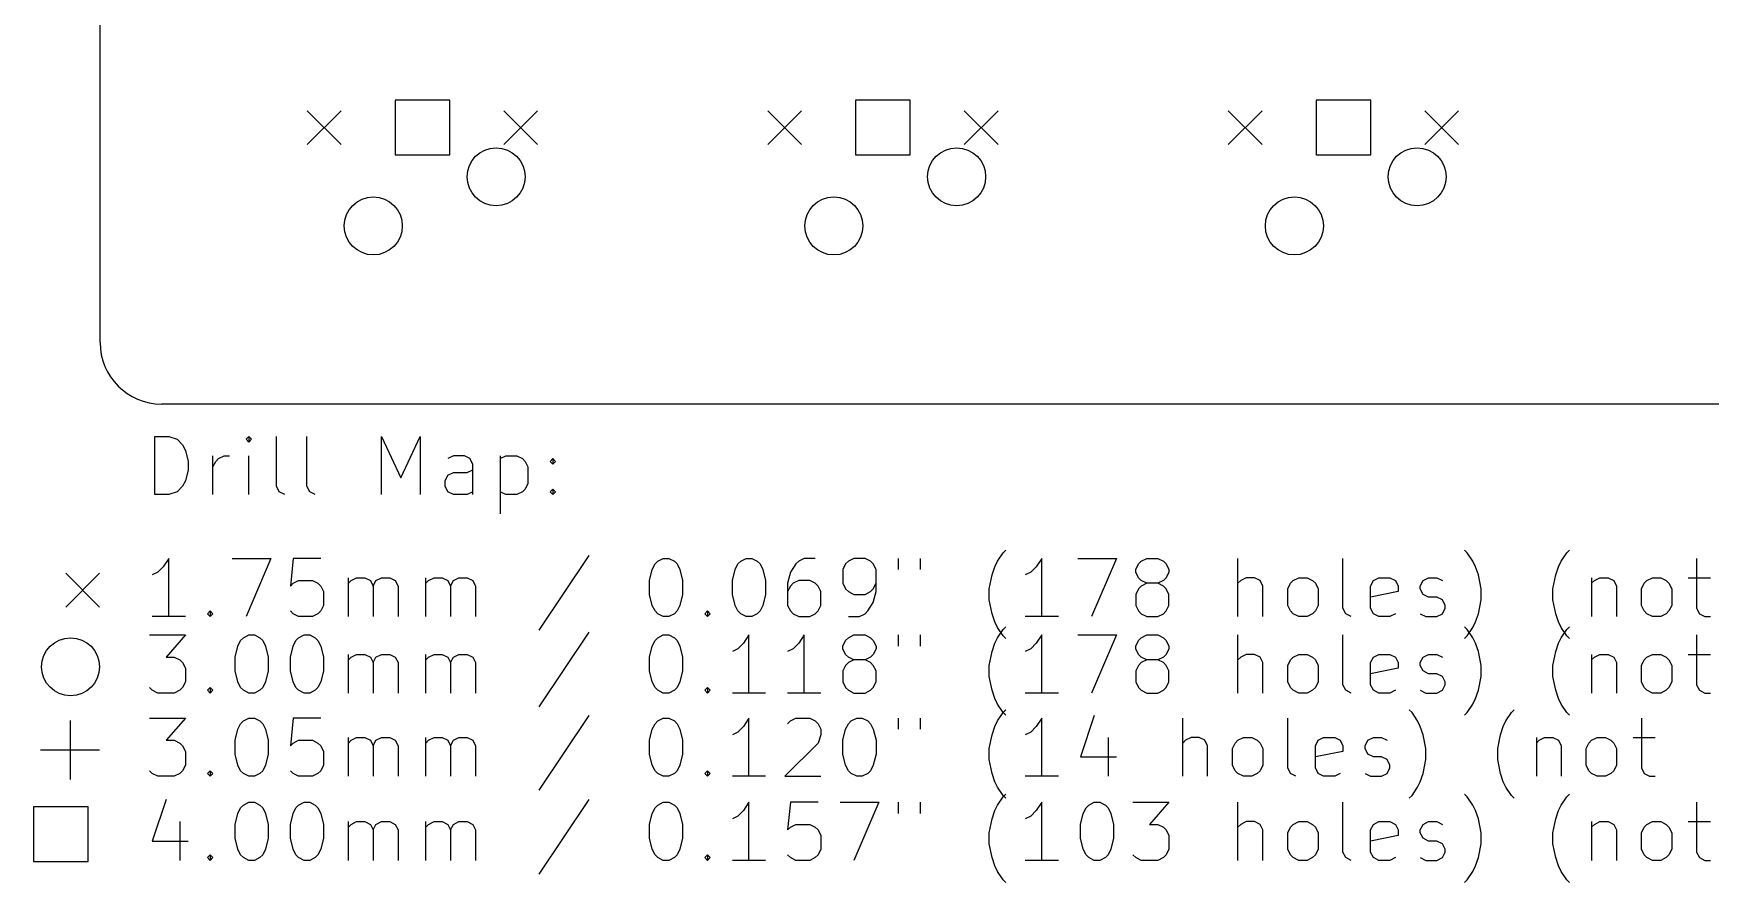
# Model space of a CAD drawing. Extents: x 16 to 378, y -227 to -52.
# Drawn here: x 15.6 to 102.3, y -227.1 to -183.3 of the extents above; entities that cross this region are included whole.
import ezdxf

# ---------------------------------------------------------------- set-up
doc = ezdxf.new("R2010")
doc.units = 0
doc.layers.add('BLACK', color=7, linetype='CONTINUOUS')

msp = doc.modelspace()

# ---------------------------------------------------------------- linework, layer by layer
at = {"layer": 'BLACK', "linetype": 'CONTINUOUS'}
for p, q in [((19.05, -199.231), (19.05, -76.2)), ((29.7637, -187.244), (31.5137, -188.994)), ((31.5137, -187.244), (29.7637, -188.994)), ((37.133, -186.705), (34.3045, -186.705)), ((34.3045, -186.705), (34.3045, -189.533)), ((37.133, -189.533), (37.133, -186.705)), ((39.9237, -187.244), (41.6737, -188.994)), ((41.6737, -187.244), (39.9237, -188.994)), ((53.5762, -187.244), (55.3262, -188.994)), ((55.3262, -187.244), (53.5762, -188.994)), ((60.9455, -186.705), (58.117, -186.705)), ((58.117, -186.705), (58.117, -189.533)), ((60.9455, -189.533), (60.9455, -186.705)), ((63.7362, -187.244), (65.4862, -188.994)), ((65.4862, -187.244), (63.7362, -188.994)), ((77.3888, -187.244), (79.1388, -188.994)), ((79.1388, -187.244), (77.3888, -188.994)), ((84.758, -186.705), (81.9295, -186.705)), ((81.9295, -186.705), (81.9295, -189.533)), ((84.758, -189.533), (84.758, -186.705)), ((87.5487, -187.244), (89.2987, -188.994)), ((89.2987, -187.244), (87.5487, -188.994)), ((34.3045, -189.533), (37.133, -189.533)), ((58.117, -189.533), (60.9455, -189.533)), ((81.9295, -189.533), (84.758, -189.533)), ((374.65, -202.406), (22.225, -202.406)), ((21.8893, -207.088), (21.8893, -204.088)), ((21.8893, -204.088), (22.6036, -204.088)), ((22.6036, -204.088), (23.0321, -204.231)), ((23.0321, -204.231), (23.3179, -204.517)), ((23.3179, -204.517), (23.4607, -204.803)), ((26.7464, -204.088), (26.6036, -204.231)), ((26.6036, -204.231), (26.7464, -204.374)), ((26.8893, -204.231), (26.7464, -204.088)), ((26.7464, -204.088), (26.7464, -204.374)), ((26.7464, -204.374), (26.8893, -204.231)), ((28.175, -206.66), (28.175, -204.088)), ((29.7464, -206.66), (29.7464, -204.088)), ((33.6036, -207.088), (33.6036, -204.088)), ((33.6036, -204.088), (34.6036, -206.231)), ((34.6036, -206.231), (35.6036, -204.088)), ((35.6036, -204.088), (35.6036, -207.088)), ((23.4607, -204.803), (23.6036, -205.374)), ((23.6036, -205.374), (23.6036, -205.803)), ((24.8893, -207.088), (24.8893, -205.088)), ((24.8893, -205.66), (25.0321, -205.374)), ((25.0321, -205.374), (25.175, -205.231)), ((25.175, -205.231), (25.4607, -205.088)), ((25.4607, -205.088), (25.7464, -205.088)), ((26.7464, -207.088), (26.7464, -205.088)), ((37.3179, -205.088), (37.0321, -205.231)), ((37.8893, -205.088), (37.3179, -205.088)), ((38.175, -205.231), (37.8893, -205.088)), ((38.3179, -205.517), (38.175, -205.231)), ((39.7464, -205.088), (39.7464, -208.088)), ((39.7464, -205.231), (40.0321, -205.088)), ((40.0321, -205.088), (40.6036, -205.088)), ((40.6036, -205.088), (40.8893, -205.231)), ((40.8893, -205.231), (41.0321, -205.374)), ((41.0321, -205.374), (41.175, -205.66)), ((42.3179, -205.374), (42.4607, -205.231)), ((42.4607, -205.517), (42.3179, -205.374)), ((42.4607, -205.231), (42.6036, -205.374)), ((42.4607, -205.231), (42.4607, -205.517)), ((42.6036, -205.374), (42.4607, -205.517)), ((23.6036, -205.803), (23.4607, -206.374)), ((36.8893, -206.374), (37.0321, -206.088)), ((37.0321, -206.088), (37.3179, -205.946)), ((37.3179, -205.946), (38.0321, -205.946)), ((38.0321, -205.946), (38.3179, -205.803)), ((38.3179, -207.088), (38.3179, -205.517)), ((41.175, -205.66), (41.175, -206.517)), ((22.6036, -207.088), (21.8893, -207.088)), ((23.0321, -206.946), (22.6036, -207.088)), ((23.3179, -206.66), (23.0321, -206.946)), ((23.4607, -206.374), (23.3179, -206.66)), ((28.3179, -206.946), (28.175, -206.66)), ((28.6036, -207.088), (28.3179, -206.946)), ((29.8893, -206.946), (29.7464, -206.66)), ((30.175, -207.088), (29.8893, -206.946)), ((36.8893, -206.66), (36.8893, -206.374)), ((37.0321, -206.946), (36.8893, -206.66)), ((37.3179, -207.088), (37.0321, -206.946)), ((38.0321, -207.088), (37.3179, -207.088)), ((38.3179, -206.946), (38.0321, -207.088)), ((40.0321, -207.088), (39.7464, -206.946)), ((40.6036, -207.088), (40.0321, -207.088)), ((40.8893, -206.946), (40.6036, -207.088)), ((41.0321, -206.803), (40.8893, -206.946)), ((41.175, -206.517), (41.0321, -206.803)), ((42.3179, -206.946), (42.4607, -206.803)), ((42.4607, -207.088), (42.3179, -206.946)), ((42.4607, -206.803), (42.6036, -206.946)), ((42.4607, -206.803), (42.4607, -207.088)), ((42.6036, -206.946), (42.4607, -207.088)), ((22.6036, -210.388), (22.3179, -210.817)), ((22.6036, -213.388), (22.6036, -210.388)), ((25.8893, -210.388), (27.8893, -210.388)), ((27.8893, -210.388), (26.6036, -213.388)), ((29.0321, -210.388), (28.8893, -211.817)), ((30.4607, -210.388), (29.0321, -210.388)), ((44.3179, -210.246), (41.7464, -214.103)), ((47.6036, -210.96), (47.7464, -210.674)), ((47.7464, -210.674), (47.8893, -210.531)), ((47.8893, -210.531), (48.175, -210.388)), ((48.175, -210.388), (48.4607, -210.388)), ((48.4607, -210.388), (48.7464, -210.531)), ((48.7464, -210.531), (48.8893, -210.674)), ((48.8893, -210.674), (49.0321, -210.96)), ((51.8893, -210.96), (52.0321, -210.674)), ((52.0321, -210.674), (52.175, -210.531)), ((52.175, -210.531), (52.4607, -210.388)), ((52.4607, -210.388), (52.7464, -210.388)), ((52.7464, -210.388), (53.0321, -210.531)), ((53.0321, -210.531), (53.175, -210.674)), ((53.175, -210.674), (53.3179, -210.96)), ((55.0321, -210.674), (54.7464, -211.103)), ((55.175, -210.531), (55.0321, -210.674)), ((55.4607, -210.388), (55.175, -210.531)), ((56.0321, -210.388), (55.4607, -210.388)), ((57.6036, -210.674), (57.4607, -210.96)), ((57.7464, -210.531), (57.6036, -210.674)), ((58.0321, -210.388), (57.7464, -210.531)), ((58.6036, -210.388), (58.0321, -210.388)), ((58.8893, -210.531), (58.6036, -210.388)), ((59.0321, -210.674), (58.8893, -210.531)), ((59.175, -210.96), (59.0321, -210.674)), ((60.3179, -210.388), (60.3179, -210.96)), ((61.4607, -210.388), (61.4607, -210.96)), ((65.3179, -210.817), (65.4607, -210.531)), ((65.4607, -210.531), (65.7464, -210.103)), ((65.7464, -210.103), (65.8893, -209.96)), ((67.7464, -210.388), (67.4607, -210.817)), ((67.7464, -213.388), (67.7464, -210.388)), ((69.6036, -210.388), (71.6036, -210.388)), ((71.6036, -210.388), (70.3179, -213.388)), ((72.6036, -210.96), (72.7464, -210.674)), ((72.7464, -210.674), (72.8893, -210.531)), ((72.8893, -210.531), (73.175, -210.388)), ((73.175, -210.388), (73.7464, -210.388)), ((73.7464, -210.388), (74.0321, -210.531)), ((74.0321, -210.531), (74.175, -210.674)), ((74.175, -210.674), (74.3179, -210.96)), ((77.8893, -213.388), (77.8893, -210.388)), ((83.3179, -212.96), (83.3179, -210.388)), ((89.7464, -210.103), (89.6036, -209.96)), ((90.0321, -210.531), (89.7464, -210.103)), ((90.175, -210.817), (90.0321, -210.531)), ((94.4607, -210.817), (94.6036, -210.531)), ((94.6036, -210.531), (94.8893, -210.103)), ((94.8893, -210.103), (95.0321, -209.96)), ((101.604, -210.388), (101.604, -212.96)), ((17.275, -211.156), (19.025, -212.906)), ((19.025, -211.156), (17.275, -212.906)), ((22.0321, -211.103), (21.7464, -211.246)), ((22.3179, -210.817), (22.0321, -211.103)), ((29.0321, -211.674), (29.3179, -211.531)), ((29.3179, -211.531), (30.0321, -211.531)), ((30.0321, -211.531), (30.3179, -211.674)), ((31.8893, -213.388), (31.8893, -211.388)), ((31.8893, -211.674), (32.0321, -211.531)), ((32.0321, -211.531), (32.3179, -211.388)), ((32.3179, -211.388), (32.7464, -211.388)), ((32.7464, -211.388), (33.0321, -211.531)), ((33.0321, -211.531), (33.175, -211.817)), ((33.175, -211.817), (33.3179, -211.531)), ((33.3179, -211.531), (33.6036, -211.388)), ((33.6036, -211.388), (34.0321, -211.388)), ((34.0321, -211.388), (34.3179, -211.531)), ((34.3179, -211.531), (34.4607, -211.817)), ((35.8893, -213.388), (35.8893, -211.388)), ((35.8893, -211.674), (36.0321, -211.531)), ((36.0321, -211.531), (36.3179, -211.388)), ((36.3179, -211.388), (36.7464, -211.388)), ((36.7464, -211.388), (37.0321, -211.531)), ((37.0321, -211.531), (37.175, -211.817)), ((37.175, -211.817), (37.3179, -211.531)), ((37.3179, -211.531), (37.6036, -211.388)), ((37.6036, -211.388), (38.0321, -211.388)), ((38.0321, -211.388), (38.3179, -211.531)), ((38.3179, -211.531), (38.4607, -211.817)), ((47.4607, -211.531), (47.6036, -210.96)), ((47.4607, -212.246), (47.4607, -211.531)), ((49.0321, -210.96), (49.175, -211.531)), ((49.175, -211.531), (49.175, -212.246)), ((51.7464, -211.531), (51.8893, -210.96)), ((51.7464, -212.246), (51.7464, -211.531)), ((53.3179, -210.96), (53.4607, -211.531)), ((53.4607, -211.531), (53.4607, -212.246)), ((54.7464, -211.103), (54.6036, -211.674)), ((55.175, -211.531), (54.8893, -211.674)), ((55.7464, -211.531), (55.175, -211.531)), ((56.0321, -211.674), (55.7464, -211.531)), ((57.4607, -210.96), (57.4607, -211.674)), ((59.175, -212.103), (59.175, -210.96)), ((65.0321, -211.96), (65.175, -211.246)), ((65.175, -211.246), (65.3179, -210.817)), ((67.175, -211.103), (66.8893, -211.246)), ((67.4607, -210.817), (67.175, -211.103)), ((72.6036, -211.103), (72.6036, -210.96)), ((72.7464, -211.388), (72.6036, -211.103)), ((72.8893, -211.531), (72.7464, -211.388)), ((73.175, -211.674), (72.8893, -211.531)), ((74.0321, -211.531), (73.7464, -211.674)), ((74.175, -211.388), (74.0321, -211.531)), ((74.3179, -211.103), (74.175, -211.388)), ((74.3179, -210.96), (74.3179, -211.103)), ((78.0321, -211.531), (77.8893, -211.674)), ((78.3179, -211.388), (78.0321, -211.531)), ((78.7464, -211.388), (78.3179, -211.388)), ((79.0321, -211.531), (78.7464, -211.388)), ((79.175, -211.817), (79.0321, -211.531)), ((80.6036, -211.674), (80.7464, -211.531)), ((80.7464, -211.531), (81.0321, -211.388)), ((81.0321, -211.388), (81.4607, -211.388)), ((81.4607, -211.388), (81.7464, -211.531)), ((81.7464, -211.531), (81.8893, -211.674)), ((84.7464, -211.817), (84.8893, -211.531)), ((84.8893, -211.531), (85.175, -211.388)), ((85.175, -211.388), (85.7464, -211.388)), ((85.7464, -211.388), (86.0321, -211.531)), ((86.0321, -211.531), (86.175, -211.817)), ((87.3179, -211.817), (87.4607, -211.531)), ((87.4607, -211.531), (87.7464, -211.388)), ((87.7464, -211.388), (88.175, -211.388)), ((88.175, -211.388), (88.4607, -211.531)), ((90.3179, -211.246), (90.175, -210.817)), ((90.4607, -211.96), (90.3179, -211.246)), ((94.175, -211.96), (94.3179, -211.246)), ((94.3179, -211.246), (94.4607, -210.817)), ((96.175, -211.388), (96.175, -213.388)), ((96.175, -211.674), (96.3179, -211.531)), ((96.3179, -211.531), (96.6036, -211.388)), ((96.6036, -211.388), (97.0321, -211.388)), ((97.0321, -211.388), (97.3179, -211.531)), ((97.3179, -211.531), (97.4607, -211.817)), ((98.8893, -211.674), (99.0321, -211.531)), ((99.0321, -211.531), (99.3179, -211.388)), ((99.3179, -211.388), (99.7464, -211.388)), ((99.7464, -211.388), (100.032, -211.531)), ((100.032, -211.531), (100.175, -211.674)), ((101.175, -211.388), (102.318, -211.388)), ((28.8893, -211.817), (29.0321, -211.674)), ((30.3179, -211.674), (30.4607, -211.817)), ((30.4607, -211.817), (30.6036, -212.103)), ((30.6036, -212.103), (30.6036, -212.817)), ((33.175, -211.817), (33.175, -213.388)), ((34.4607, -211.817), (34.4607, -213.388)), ((37.175, -211.817), (37.175, -213.388)), ((38.4607, -211.817), (38.4607, -213.388)), ((47.6036, -212.817), (47.4607, -212.246)), ((49.175, -212.246), (49.0321, -212.817)), ((51.8893, -212.817), (51.7464, -212.246)), ((53.4607, -212.246), (53.3179, -212.817)), ((54.6036, -211.674), (54.6036, -212.817)), ((54.7464, -211.817), (54.6036, -212.103)), ((54.8893, -211.674), (54.7464, -211.817)), ((56.175, -211.817), (56.0321, -211.674)), ((56.3179, -212.103), (56.175, -211.817)), ((56.3179, -212.817), (56.3179, -212.103)), ((57.4607, -211.674), (57.6036, -211.96)), ((57.6036, -211.96), (57.7464, -212.103)), ((57.7464, -212.103), (58.0321, -212.246)), ((58.0321, -212.246), (58.6036, -212.246)), ((58.6036, -212.246), (58.8893, -212.103)), ((58.8893, -212.103), (59.0321, -211.96)), ((59.0321, -211.96), (59.175, -211.674)), ((59.0321, -212.674), (59.175, -212.103)), ((65.0321, -212.531), (65.0321, -211.96)), ((72.7464, -211.96), (72.6036, -212.246)), ((72.6036, -212.246), (72.6036, -212.817)), ((72.8893, -211.817), (72.7464, -211.96)), ((73.175, -211.674), (72.8893, -211.817)), ((73.7464, -211.674), (73.175, -211.674)), ((74.0321, -211.817), (73.7464, -211.674)), ((74.175, -211.96), (74.0321, -211.817)), ((74.3179, -212.246), (74.175, -211.96)), ((74.3179, -212.817), (74.3179, -212.246)), ((79.175, -213.388), (79.175, -211.817)), ((80.4607, -211.96), (80.6036, -211.674)), ((80.4607, -212.817), (80.4607, -211.96)), ((81.8893, -211.674), (82.0321, -211.96)), ((82.0321, -211.96), (82.0321, -212.817)), ((84.7464, -212.96), (84.7464, -211.817)), ((86.175, -212.103), (84.7464, -212.388)), ((86.175, -211.817), (86.175, -212.103)), ((87.3179, -211.96), (87.3179, -211.817)), ((87.4607, -212.246), (87.3179, -211.96)), ((87.7464, -212.388), (87.4607, -212.246)), ((88.175, -212.388), (87.7464, -212.388)), ((88.4607, -212.531), (88.175, -212.388)), ((90.4607, -212.531), (90.4607, -211.96)), ((94.175, -212.531), (94.175, -211.96)), ((97.4607, -211.817), (97.4607, -213.388)), ((98.7464, -211.96), (98.8893, -211.674)), ((98.7464, -212.817), (98.7464, -211.96)), ((100.175, -211.674), (100.318, -211.96)), ((100.318, -211.96), (100.318, -212.817)), ((24.6036, -213.246), (24.7464, -213.103)), ((24.7464, -213.388), (24.6036, -213.246)), ((24.7464, -213.103), (24.8893, -213.246)), ((24.7464, -213.103), (24.7464, -213.388)), ((24.8893, -213.246), (24.7464, -213.388)), ((29.0321, -213.246), (28.8893, -213.103)), ((29.3179, -213.388), (29.0321, -213.246)), ((30.3179, -213.246), (30.0321, -213.388)), ((30.4607, -213.103), (30.3179, -213.246)), ((30.6036, -212.817), (30.4607, -213.103)), ((47.7464, -213.103), (47.6036, -212.817)), ((47.8893, -213.246), (47.7464, -213.103)), ((48.175, -213.388), (47.8893, -213.246)), ((48.7464, -213.246), (48.4607, -213.388)), ((48.8893, -213.103), (48.7464, -213.246)), ((49.0321, -212.817), (48.8893, -213.103)), ((50.3179, -213.246), (50.4607, -213.103)), ((50.4607, -213.388), (50.3179, -213.246)), ((50.4607, -213.103), (50.6036, -213.246)), ((50.4607, -213.103), (50.4607, -213.388)), ((50.6036, -213.246), (50.4607, -213.388)), ((52.0321, -213.103), (51.8893, -212.817)), ((52.175, -213.246), (52.0321, -213.103)), ((52.4607, -213.388), (52.175, -213.246)), ((53.0321, -213.246), (52.7464, -213.388)), ((53.175, -213.103), (53.0321, -213.246)), ((53.3179, -212.817), (53.175, -213.103)), ((54.6036, -212.817), (54.7464, -213.103)), ((54.7464, -213.103), (54.8893, -213.246)), ((54.8893, -213.246), (55.175, -213.388)), ((55.7464, -213.388), (56.0321, -213.246)), ((56.0321, -213.246), (56.175, -213.103)), ((56.175, -213.103), (56.3179, -212.817)), ((58.3179, -213.388), (58.6036, -213.246)), ((58.6036, -213.246), (58.7464, -213.103)), ((58.7464, -213.103), (59.0321, -212.674)), ((65.175, -213.246), (65.0321, -212.531)), ((65.3179, -213.674), (65.175, -213.246)), ((72.6036, -212.817), (72.7464, -213.103)), ((72.7464, -213.103), (72.8893, -213.246)), ((72.8893, -213.246), (73.175, -213.388)), ((73.7464, -213.388), (74.0321, -213.246)), ((74.0321, -213.246), (74.175, -213.103)), ((74.175, -213.103), (74.3179, -212.817)), ((80.6036, -213.103), (80.4607, -212.817)), ((80.7464, -213.246), (80.6036, -213.103)), ((81.0321, -213.388), (80.7464, -213.246)), ((81.7464, -213.246), (81.4607, -213.388)), ((81.8893, -213.103), (81.7464, -213.246)), ((82.0321, -212.817), (81.8893, -213.103)), ((83.4607, -213.246), (83.3179, -212.96)), ((83.7464, -213.388), (83.4607, -213.246)), ((84.8893, -213.246), (84.7464, -212.96)), ((85.175, -213.388), (84.8893, -213.246)), ((86.0321, -213.246), (85.7464, -213.388)), ((87.3179, -213.246), (87.6036, -213.388)), ((88.175, -213.388), (88.4607, -213.246)), ((88.6036, -212.817), (88.4607, -212.531)), ((88.4607, -213.246), (88.6036, -212.96)), ((88.6036, -212.96), (88.6036, -212.817)), ((90.175, -213.674), (90.3179, -213.246)), ((90.3179, -213.246), (90.4607, -212.531)), ((94.3179, -213.246), (94.175, -212.531)), ((94.4607, -213.674), (94.3179, -213.246)), ((98.8893, -213.103), (98.7464, -212.817)), ((99.0321, -213.246), (98.8893, -213.103)), ((99.3179, -213.388), (99.0321, -213.246)), ((100.032, -213.246), (99.7464, -213.388)), ((100.175, -213.103), (100.032, -213.246)), ((100.318, -212.817), (100.175, -213.103)), ((101.604, -212.96), (101.746, -213.246)), ((101.746, -213.246), (102.032, -213.388)), ((23.4607, -213.388), (21.7464, -213.388)), ((30.0321, -213.388), (29.3179, -213.388)), ((48.4607, -213.388), (48.175, -213.388)), ((52.7464, -213.388), (52.4607, -213.388)), ((55.175, -213.388), (55.7464, -213.388)), ((57.7464, -213.388), (58.3179, -213.388)), ((65.4607, -213.96), (65.3179, -213.674)), ((65.7464, -214.388), (65.4607, -213.96)), ((65.4607, -214.491), (65.7464, -214.063)), ((65.7464, -214.063), (65.8893, -213.92)), ((68.6036, -213.388), (66.8893, -213.388)), ((73.175, -213.388), (73.7464, -213.388)), ((81.4607, -213.388), (81.0321, -213.388)), ((85.7464, -213.388), (85.175, -213.388)), ((87.6036, -213.388), (88.175, -213.388)), ((89.7464, -214.063), (89.6036, -213.92)), ((89.7464, -214.388), (90.0321, -213.96)), ((90.0321, -214.491), (89.7464, -214.063)), ((90.0321, -213.96), (90.175, -213.674)), ((94.6036, -213.96), (94.4607, -213.674)), ((94.8893, -214.388), (94.6036, -213.96)), ((94.6036, -214.491), (94.8893, -214.063)), ((94.8893, -214.063), (95.0321, -213.92)), ((99.7464, -213.388), (99.3179, -213.388)), ((102.032, -213.388), (102.318, -213.388)), ((21.6036, -214.348), (23.4607, -214.348)), ((23.4607, -214.348), (22.4607, -215.491)), ((26.0321, -215.491), (26.175, -214.92)), ((26.175, -214.92), (26.3179, -214.634)), ((26.3179, -214.634), (26.4607, -214.491)), ((26.4607, -214.491), (26.7464, -214.348)), ((26.7464, -214.348), (27.0321, -214.348)), ((27.0321, -214.348), (27.3179, -214.491)), ((27.3179, -214.491), (27.4607, -214.634)), ((27.4607, -214.634), (27.6036, -214.92)), ((27.6036, -214.92), (27.7464, -215.491)), ((28.8893, -215.491), (29.0321, -214.92)), ((29.0321, -214.92), (29.175, -214.634)), ((29.175, -214.634), (29.3179, -214.491)), ((29.3179, -214.491), (29.6036, -214.348)), ((29.6036, -214.348), (29.8893, -214.348)), ((29.8893, -214.348), (30.175, -214.491)), ((30.175, -214.491), (30.3179, -214.634)), ((30.3179, -214.634), (30.4607, -214.92)), ((30.4607, -214.92), (30.6036, -215.491)), ((44.3179, -214.206), (41.7464, -218.063)), ((47.4607, -215.491), (47.6036, -214.92)), ((47.6036, -214.92), (47.7464, -214.634)), ((47.7464, -214.634), (47.8893, -214.491)), ((47.8893, -214.491), (48.175, -214.348)), ((48.175, -214.348), (48.4607, -214.348)), ((48.4607, -214.348), (48.7464, -214.491)), ((48.7464, -214.491), (48.8893, -214.634)), ((48.8893, -214.634), (49.0321, -214.92)), ((49.0321, -214.92), (49.175, -215.491)), ((52.3179, -214.777), (52.0321, -215.063)), ((52.6036, -214.348), (52.3179, -214.777)), ((52.6036, -217.348), (52.6036, -214.348)), ((55.175, -214.777), (54.8893, -215.063)), ((55.4607, -214.348), (55.175, -214.777)), ((55.4607, -217.348), (55.4607, -214.348)), ((57.4607, -214.92), (57.6036, -214.634)), ((57.4607, -215.063), (57.4607, -214.92)), ((57.6036, -214.634), (57.7464, -214.491)), ((57.7464, -214.491), (58.0321, -214.348)), ((58.0321, -214.348), (58.6036, -214.348)), ((58.6036, -214.348), (58.8893, -214.491)), ((58.8893, -214.491), (59.0321, -214.634)), ((59.0321, -214.634), (59.175, -214.92)), ((59.175, -214.92), (59.175, -215.063)), ((60.3179, -214.348), (60.3179, -214.92)), ((61.4607, -214.348), (61.4607, -214.92)), ((65.175, -215.206), (65.3179, -214.777)), ((65.3179, -214.777), (65.4607, -214.491)), ((65.8893, -214.531), (65.7464, -214.388)), ((67.4607, -214.777), (67.175, -215.063)), ((67.7464, -214.348), (67.4607, -214.777)), ((67.7464, -217.348), (67.7464, -214.348)), ((69.6036, -214.348), (71.6036, -214.348)), ((71.6036, -214.348), (70.3179, -217.348)), ((72.6036, -214.92), (72.7464, -214.634)), ((72.6036, -215.063), (72.6036, -214.92)), ((72.7464, -214.634), (72.8893, -214.491)), ((72.8893, -214.491), (73.175, -214.348)), ((73.175, -214.348), (73.7464, -214.348)), ((73.7464, -214.348), (74.0321, -214.491)), ((74.0321, -214.491), (74.175, -214.634)), ((74.175, -214.634), (74.3179, -214.92)), ((74.3179, -214.92), (74.3179, -215.063)), ((77.8893, -217.348), (77.8893, -214.348)), ((83.3179, -216.92), (83.3179, -214.348)), ((89.6036, -214.531), (89.7464, -214.388)), ((90.175, -214.777), (90.0321, -214.491)), ((90.3179, -215.206), (90.175, -214.777)), ((94.3179, -215.206), (94.4607, -214.777)), ((94.4607, -214.777), (94.6036, -214.491)), ((95.0321, -214.531), (94.8893, -214.388)), ((101.604, -214.348), (101.604, -216.92)), ((22.4607, -215.491), (22.8893, -215.491)), ((22.8893, -215.491), (23.175, -215.634)), ((23.175, -215.634), (23.3179, -215.777)), ((23.3179, -215.777), (23.4607, -216.063)), ((26.0321, -216.206), (26.0321, -215.491)), ((27.7464, -215.491), (27.7464, -216.206)), ((28.8893, -216.206), (28.8893, -215.491)), ((30.6036, -215.491), (30.6036, -216.206)), ((31.8893, -217.348), (31.8893, -215.348)), ((31.8893, -215.634), (32.0321, -215.491)), ((32.0321, -215.491), (32.3179, -215.348)), ((32.3179, -215.348), (32.7464, -215.348)), ((32.7464, -215.348), (33.0321, -215.491)), ((33.0321, -215.491), (33.175, -215.777)), ((33.175, -215.777), (33.3179, -215.491)), ((33.175, -215.777), (33.175, -217.348)), ((33.3179, -215.491), (33.6036, -215.348)), ((33.6036, -215.348), (34.0321, -215.348)), ((34.0321, -215.348), (34.3179, -215.491)), ((34.3179, -215.491), (34.4607, -215.777)), ((34.4607, -215.777), (34.4607, -217.348)), ((35.8893, -217.348), (35.8893, -215.348)), ((35.8893, -215.634), (36.0321, -215.491)), ((36.0321, -215.491), (36.3179, -215.348)), ((36.3179, -215.348), (36.7464, -215.348)), ((36.7464, -215.348), (37.0321, -215.491)), ((37.0321, -215.491), (37.175, -215.777)), ((37.175, -215.777), (37.3179, -215.491)), ((37.175, -215.777), (37.175, -217.348)), ((37.3179, -215.491), (37.6036, -215.348)), ((37.6036, -215.348), (38.0321, -215.348)), ((38.0321, -215.348), (38.3179, -215.491)), ((38.3179, -215.491), (38.4607, -215.777)), ((38.4607, -215.777), (38.4607, -217.348)), ((47.4607, -216.206), (47.4607, -215.491)), ((49.175, -215.491), (49.175, -216.206)), ((52.0321, -215.063), (51.7464, -215.206)), ((54.8893, -215.063), (54.6036, -215.206)), ((57.6036, -215.348), (57.4607, -215.063)), ((57.7464, -215.491), (57.6036, -215.348)), ((57.7464, -215.777), (57.6036, -215.92)), ((58.0321, -215.634), (57.7464, -215.491)), ((58.0321, -215.634), (57.7464, -215.777)), ((58.6036, -215.634), (58.0321, -215.634)), ((58.8893, -215.491), (58.6036, -215.634)), ((58.8893, -215.777), (58.6036, -215.634)), ((59.0321, -215.348), (58.8893, -215.491)), ((59.0321, -215.92), (58.8893, -215.777)), ((59.175, -215.063), (59.0321, -215.348)), ((65.0321, -215.92), (65.175, -215.206)), ((67.175, -215.063), (66.8893, -215.206)), ((72.7464, -215.348), (72.6036, -215.063)), ((72.8893, -215.491), (72.7464, -215.348)), ((72.8893, -215.777), (72.7464, -215.92)), ((73.175, -215.634), (72.8893, -215.491)), ((73.175, -215.634), (72.8893, -215.777)), ((73.7464, -215.634), (73.175, -215.634)), ((74.0321, -215.491), (73.7464, -215.634)), ((74.0321, -215.777), (73.7464, -215.634)), ((74.175, -215.348), (74.0321, -215.491)), ((74.175, -215.92), (74.0321, -215.777)), ((74.3179, -215.063), (74.175, -215.348)), ((78.0321, -215.491), (77.8893, -215.634)), ((78.3179, -215.348), (78.0321, -215.491)), ((78.7464, -215.348), (78.3179, -215.348)), ((79.0321, -215.491), (78.7464, -215.348)), ((79.175, -215.777), (79.0321, -215.491)), ((79.175, -217.348), (79.175, -215.777)), ((80.4607, -215.92), (80.6036, -215.634)), ((80.6036, -215.634), (80.7464, -215.491)), ((80.7464, -215.491), (81.0321, -215.348)), ((81.0321, -215.348), (81.4607, -215.348)), ((81.4607, -215.348), (81.7464, -215.491)), ((81.7464, -215.491), (81.8893, -215.634)), ((81.8893, -215.634), (82.0321, -215.92)), ((84.7464, -215.777), (84.8893, -215.491)), ((84.7464, -216.92), (84.7464, -215.777)), ((84.8893, -215.491), (85.175, -215.348)), ((85.175, -215.348), (85.7464, -215.348)), ((85.7464, -215.348), (86.0321, -215.491)), ((86.0321, -215.491), (86.175, -215.777)), ((86.175, -215.777), (86.175, -216.063)), ((87.3179, -215.777), (87.4607, -215.491)), ((87.3179, -215.92), (87.3179, -215.777)), ((87.4607, -215.491), (87.7464, -215.348)), ((87.7464, -215.348), (88.175, -215.348)), ((88.175, -215.348), (88.4607, -215.491)), ((90.4607, -215.92), (90.3179, -215.206)), ((94.175, -215.92), (94.3179, -215.206)), ((96.175, -215.348), (96.175, -217.348)), ((96.175, -215.634), (96.3179, -215.491)), ((96.3179, -215.491), (96.6036, -215.348)), ((96.6036, -215.348), (97.0321, -215.348)), ((97.0321, -215.348), (97.3179, -215.491)), ((97.3179, -215.491), (97.4607, -215.777)), ((97.4607, -215.777), (97.4607, -217.348)), ((98.7464, -215.92), (98.8893, -215.634)), ((98.8893, -215.634), (99.0321, -215.491)), ((99.0321, -215.491), (99.3179, -215.348)), ((99.3179, -215.348), (99.7464, -215.348)), ((99.7464, -215.348), (100.032, -215.491)), ((100.032, -215.491), (100.175, -215.634)), ((100.175, -215.634), (100.318, -215.92)), ((101.175, -215.348), (102.318, -215.348)), ((23.4607, -216.063), (23.4607, -216.777)), ((26.175, -216.777), (26.0321, -216.206)), ((27.7464, -216.206), (27.6036, -216.777)), ((29.0321, -216.777), (28.8893, -216.206)), ((30.6036, -216.206), (30.4607, -216.777)), ((47.6036, -216.777), (47.4607, -216.206)), ((49.175, -216.206), (49.0321, -216.777)), ((57.6036, -215.92), (57.4607, -216.206)), ((57.4607, -216.206), (57.4607, -216.777)), ((59.175, -216.206), (59.0321, -215.92)), ((59.175, -216.777), (59.175, -216.206)), ((65.0321, -216.491), (65.0321, -215.92)), ((65.175, -217.206), (65.0321, -216.491)), ((72.7464, -215.92), (72.6036, -216.206)), ((72.6036, -216.206), (72.6036, -216.777)), ((74.3179, -216.206), (74.175, -215.92)), ((74.3179, -216.777), (74.3179, -216.206)), ((80.4607, -216.777), (80.4607, -215.92)), ((82.0321, -215.92), (82.0321, -216.777)), ((86.175, -216.063), (84.7464, -216.348)), ((87.4607, -216.206), (87.3179, -215.92)), ((87.7464, -216.348), (87.4607, -216.206)), ((88.175, -216.348), (87.7464, -216.348)), ((88.4607, -216.491), (88.175, -216.348)), ((88.6036, -216.777), (88.4607, -216.491)), ((90.3179, -217.206), (90.4607, -216.491)), ((90.4607, -216.491), (90.4607, -215.92)), ((94.175, -216.491), (94.175, -215.92)), ((94.3179, -217.206), (94.175, -216.491)), ((98.7464, -216.777), (98.7464, -215.92)), ((100.318, -215.92), (100.318, -216.777)), ((21.7464, -217.206), (21.6036, -217.063)), ((22.0321, -217.348), (21.7464, -217.206)), ((22.8893, -217.348), (22.0321, -217.348)), ((23.175, -217.206), (22.8893, -217.348)), ((23.3179, -217.063), (23.175, -217.206)), ((23.4607, -216.777), (23.3179, -217.063)), ((24.6036, -217.206), (24.7464, -217.063)), ((24.7464, -217.348), (24.6036, -217.206)), ((24.7464, -217.063), (24.8893, -217.206)), ((24.7464, -217.063), (24.7464, -217.348)), ((24.8893, -217.206), (24.7464, -217.348)), ((26.3179, -217.063), (26.175, -216.777)), ((26.4607, -217.206), (26.3179, -217.063)), ((26.7464, -217.348), (26.4607, -217.206)), ((27.0321, -217.348), (26.7464, -217.348)), ((27.3179, -217.206), (27.0321, -217.348)), ((27.4607, -217.063), (27.3179, -217.206)), ((27.6036, -216.777), (27.4607, -217.063)), ((29.175, -217.063), (29.0321, -216.777)), ((29.3179, -217.206), (29.175, -217.063)), ((29.6036, -217.348), (29.3179, -217.206)), ((29.8893, -217.348), (29.6036, -217.348)), ((30.175, -217.206), (29.8893, -217.348)), ((30.3179, -217.063), (30.175, -217.206)), ((30.4607, -216.777), (30.3179, -217.063)), ((47.7464, -217.063), (47.6036, -216.777)), ((47.8893, -217.206), (47.7464, -217.063)), ((48.175, -217.348), (47.8893, -217.206)), ((48.4607, -217.348), (48.175, -217.348)), ((48.7464, -217.206), (48.4607, -217.348)), ((48.8893, -217.063), (48.7464, -217.206)), ((49.0321, -216.777), (48.8893, -217.063)), ((50.3179, -217.206), (50.4607, -217.063)), ((50.4607, -217.348), (50.3179, -217.206)), ((50.4607, -217.063), (50.6036, -217.206)), ((50.4607, -217.063), (50.4607, -217.348)), ((50.6036, -217.206), (50.4607, -217.348)), ((53.4607, -217.348), (51.7464, -217.348)), ((56.3179, -217.348), (54.6036, -217.348)), ((57.4607, -216.777), (57.6036, -217.063)), ((57.6036, -217.063), (57.7464, -217.206)), ((57.7464, -217.206), (58.0321, -217.348)), ((58.0321, -217.348), (58.6036, -217.348)), ((58.6036, -217.348), (58.8893, -217.206)), ((58.8893, -217.206), (59.0321, -217.063)), ((59.0321, -217.063), (59.175, -216.777)), ((65.3179, -217.634), (65.175, -217.206)), ((65.4607, -217.92), (65.3179, -217.634)), ((68.6036, -217.348), (66.8893, -217.348)), ((72.6036, -216.777), (72.7464, -217.063)), ((72.7464, -217.063), (72.8893, -217.206)), ((72.8893, -217.206), (73.175, -217.348)), ((73.175, -217.348), (73.7464, -217.348)), ((73.7464, -217.348), (74.0321, -217.206)), ((74.0321, -217.206), (74.175, -217.063)), ((74.175, -217.063), (74.3179, -216.777)), ((80.6036, -217.063), (80.4607, -216.777)), ((80.7464, -217.206), (80.6036, -217.063)), ((81.0321, -217.348), (80.7464, -217.206)), ((81.4607, -217.348), (81.0321, -217.348)), ((81.7464, -217.206), (81.4607, -217.348)), ((81.8893, -217.063), (81.7464, -217.206)), ((82.0321, -216.777), (81.8893, -217.063)), ((83.4607, -217.206), (83.3179, -216.92)), ((83.7464, -217.348), (83.4607, -217.206)), ((84.8893, -217.206), (84.7464, -216.92)), ((85.175, -217.348), (84.8893, -217.206)), ((85.7464, -217.348), (85.175, -217.348)), ((86.0321, -217.206), (85.7464, -217.348)), ((87.3179, -217.206), (87.6036, -217.348)), ((87.6036, -217.348), (88.175, -217.348)), ((88.175, -217.348), (88.4607, -217.206)), ((88.4607, -217.206), (88.6036, -216.92)), ((88.6036, -216.92), (88.6036, -216.777)), ((90.0321, -217.92), (90.175, -217.634)), ((90.175, -217.634), (90.3179, -217.206)), ((94.4607, -217.634), (94.3179, -217.206)), ((94.6036, -217.92), (94.4607, -217.634)), ((98.8893, -217.063), (98.7464, -216.777)), ((99.0321, -217.206), (98.8893, -217.063)), ((99.3179, -217.348), (99.0321, -217.206)), ((99.7464, -217.348), (99.3179, -217.348)), ((100.032, -217.206), (99.7464, -217.348)), ((100.175, -217.063), (100.032, -217.206)), ((100.318, -216.777), (100.175, -217.063)), ((101.604, -216.92), (101.746, -217.206)), ((101.746, -217.206), (102.032, -217.348)), ((102.032, -217.348), (102.318, -217.348)), ((44.3179, -218.506), (41.7464, -222.363)), ((65.7464, -218.348), (65.4607, -217.92)), ((65.4607, -218.791), (65.7464, -218.363)), ((65.7464, -218.363), (65.8893, -218.22)), ((65.8893, -218.491), (65.7464, -218.348)), ((70.4607, -218.506), (69.7464, -220.648)), ((86.8893, -218.363), (86.7464, -218.22)), ((87.175, -218.791), (86.8893, -218.363)), ((89.6036, -218.491), (89.7464, -218.348)), ((89.7464, -218.348), (90.0321, -217.92)), ((91.7464, -218.791), (92.0321, -218.363)), ((92.0321, -218.363), (92.175, -218.22)), ((94.8893, -218.348), (94.6036, -217.92)), ((95.0321, -218.491), (94.8893, -218.348)), ((17.5, -218.766), (17.5, -221.816)), ((21.6036, -218.648), (23.4607, -218.648)), ((23.4607, -218.648), (22.4607, -219.791)), ((26.0321, -219.791), (26.175, -219.22)), ((26.175, -219.22), (26.3179, -218.934)), ((26.3179, -218.934), (26.4607, -218.791)), ((26.4607, -218.791), (26.7464, -218.648)), ((26.7464, -218.648), (27.0321, -218.648)), ((27.0321, -218.648), (27.3179, -218.791)), ((27.3179, -218.791), (27.4607, -218.934)), ((27.4607, -218.934), (27.6036, -219.22)), ((27.6036, -219.22), (27.7464, -219.791)), ((29.0321, -218.648), (28.8893, -220.077)), ((30.4607, -218.648), (29.0321, -218.648)), ((47.4607, -219.791), (47.6036, -219.22)), ((47.6036, -219.22), (47.7464, -218.934)), ((47.7464, -218.934), (47.8893, -218.791)), ((47.8893, -218.791), (48.175, -218.648)), ((48.175, -218.648), (48.4607, -218.648)), ((48.4607, -218.648), (48.7464, -218.791)), ((48.7464, -218.791), (48.8893, -218.934)), ((48.8893, -218.934), (49.0321, -219.22)), ((49.0321, -219.22), (49.175, -219.791)), ((52.0321, -219.363), (51.7464, -219.506)), ((52.3179, -219.077), (52.0321, -219.363)), ((52.6036, -218.648), (52.3179, -219.077)), ((52.6036, -221.648), (52.6036, -218.648)), ((54.6036, -218.934), (54.7464, -218.791)), ((54.7464, -218.791), (55.0321, -218.648)), ((55.0321, -218.648), (55.7464, -218.648)), ((55.7464, -218.648), (56.0321, -218.791)), ((56.0321, -218.791), (56.175, -218.934)), ((56.175, -218.934), (56.3179, -219.22)), ((56.3179, -219.22), (56.3179, -219.506)), ((57.4607, -219.791), (57.6036, -219.22)), ((57.6036, -219.22), (57.7464, -218.934)), ((57.7464, -218.934), (57.8893, -218.791)), ((57.8893, -218.791), (58.175, -218.648)), ((58.175, -218.648), (58.4607, -218.648)), ((58.4607, -218.648), (58.7464, -218.791)), ((58.7464, -218.791), (58.8893, -218.934)), ((58.8893, -218.934), (59.0321, -219.22)), ((59.0321, -219.22), (59.175, -219.791)), ((60.3179, -218.648), (60.3179, -219.22)), ((61.4607, -218.648), (61.4607, -219.22)), ((65.175, -219.506), (65.3179, -219.077)), ((65.3179, -219.077), (65.4607, -218.791)), ((67.175, -219.363), (66.8893, -219.506)), ((67.4607, -219.077), (67.175, -219.363)), ((67.7464, -218.648), (67.4607, -219.077)), ((67.7464, -221.648), (67.7464, -218.648)), ((75.0321, -221.648), (75.0321, -218.648)), ((80.4607, -221.22), (80.4607, -218.648)), ((87.3179, -219.077), (87.175, -218.791)), ((87.4607, -219.506), (87.3179, -219.077)), ((91.4607, -219.506), (91.6036, -219.077)), ((91.6036, -219.077), (91.7464, -218.791)), ((98.7464, -218.648), (98.7464, -221.22)), ((22.4607, -219.791), (22.8893, -219.791)), ((22.8893, -219.791), (23.175, -219.934)), ((23.175, -219.934), (23.3179, -220.077)), ((23.3179, -220.077), (23.4607, -220.363)), ((26.0321, -220.506), (26.0321, -219.791)), ((27.7464, -219.791), (27.7464, -220.506)), ((28.8893, -220.077), (29.0321, -219.934)), ((29.0321, -219.934), (29.3179, -219.791)), ((29.3179, -219.791), (30.0321, -219.791)), ((30.0321, -219.791), (30.3179, -219.934)), ((30.3179, -219.934), (30.4607, -220.077)), ((30.4607, -220.077), (30.6036, -220.363)), ((31.8893, -221.648), (31.8893, -219.648)), ((31.8893, -219.934), (32.0321, -219.791)), ((32.0321, -219.791), (32.3179, -219.648)), ((32.3179, -219.648), (32.7464, -219.648)), ((32.7464, -219.648), (33.0321, -219.791)), ((33.0321, -219.791), (33.175, -220.077)), ((33.175, -220.077), (33.3179, -219.791)), ((33.175, -220.077), (33.175, -221.648)), ((33.3179, -219.791), (33.6036, -219.648)), ((33.6036, -219.648), (34.0321, -219.648)), ((34.0321, -219.648), (34.3179, -219.791)), ((34.3179, -219.791), (34.4607, -220.077)), ((34.4607, -220.077), (34.4607, -221.648)), ((35.8893, -221.648), (35.8893, -219.648)), ((35.8893, -219.934), (36.0321, -219.791)), ((36.0321, -219.791), (36.3179, -219.648)), ((36.3179, -219.648), (36.7464, -219.648)), ((36.7464, -219.648), (37.0321, -219.791)), ((37.0321, -219.791), (37.175, -220.077)), ((37.175, -220.077), (37.3179, -219.791)), ((37.175, -220.077), (37.175, -221.648)), ((37.3179, -219.791), (37.6036, -219.648)), ((37.6036, -219.648), (38.0321, -219.648)), ((38.0321, -219.648), (38.3179, -219.791)), ((38.3179, -219.791), (38.4607, -220.077)), ((38.4607, -220.077), (38.4607, -221.648)), ((47.4607, -220.506), (47.4607, -219.791)), ((49.175, -219.791), (49.175, -220.506)), ((56.175, -219.934), (54.4607, -221.648)), ((56.3179, -219.506), (56.175, -219.934)), ((57.4607, -220.506), (57.4607, -219.791)), ((59.175, -219.791), (59.175, -220.506)), ((65.0321, -220.22), (65.175, -219.506)), ((65.0321, -220.791), (65.0321, -220.22)), ((71.175, -219.648), (71.175, -221.648)), ((75.175, -219.791), (75.0321, -219.934)), ((75.4607, -219.648), (75.175, -219.791)), ((75.8893, -219.648), (75.4607, -219.648)), ((76.175, -219.791), (75.8893, -219.648)), ((76.3179, -220.077), (76.175, -219.791)), ((76.3179, -221.648), (76.3179, -220.077)), ((77.6036, -220.22), (77.7464, -219.934)), ((77.6036, -221.077), (77.6036, -220.22)), ((77.7464, -219.934), (77.8893, -219.791)), ((77.8893, -219.791), (78.175, -219.648)), ((78.175, -219.648), (78.6036, -219.648)), ((78.6036, -219.648), (78.8893, -219.791)), ((78.8893, -219.791), (79.0321, -219.934)), ((79.0321, -219.934), (79.175, -220.22)), ((79.175, -220.22), (79.175, -221.077)), ((81.8893, -220.077), (82.0321, -219.791)), ((81.8893, -221.22), (81.8893, -220.077)), ((82.0321, -219.791), (82.3179, -219.648)), ((82.3179, -219.648), (82.8893, -219.648)), ((82.8893, -219.648), (83.175, -219.791)), ((83.175, -219.791), (83.3179, -220.077)), ((83.3179, -220.077), (83.3179, -220.363)), ((84.4607, -220.077), (84.6036, -219.791)), ((84.4607, -220.22), (84.4607, -220.077)), ((84.6036, -220.506), (84.4607, -220.22)), ((84.6036, -219.791), (84.8893, -219.648)), ((84.8893, -219.648), (85.3179, -219.648)), ((85.3179, -219.648), (85.6036, -219.791)), ((87.6036, -220.22), (87.4607, -219.506)), ((87.6036, -220.791), (87.6036, -220.22)), ((91.3179, -220.22), (91.4607, -219.506)), ((91.3179, -220.791), (91.3179, -220.22)), ((93.3179, -219.648), (93.3179, -221.648)), ((93.3179, -219.934), (93.4607, -219.791)), ((93.4607, -219.791), (93.7464, -219.648)), ((93.7464, -219.648), (94.175, -219.648)), ((94.175, -219.648), (94.4607, -219.791)), ((94.4607, -219.791), (94.6036, -220.077)), ((94.6036, -220.077), (94.6036, -221.648)), ((95.8893, -220.22), (96.0321, -219.934)), ((95.8893, -221.077), (95.8893, -220.22)), ((96.0321, -219.934), (96.175, -219.791)), ((96.175, -219.791), (96.4607, -219.648)), ((96.4607, -219.648), (96.8893, -219.648)), ((96.8893, -219.648), (97.175, -219.791)), ((97.175, -219.791), (97.3179, -219.934)), ((97.3179, -219.934), (97.4607, -220.22)), ((97.4607, -220.22), (97.4607, -221.077)), ((98.3179, -219.648), (99.4607, -219.648)), ((15.975, -220.291), (19.025, -220.291)), ((23.4607, -221.077), (23.3179, -221.363)), ((23.4607, -220.363), (23.4607, -221.077)), ((26.175, -221.077), (26.0321, -220.506)), ((26.3179, -221.363), (26.175, -221.077)), ((27.6036, -221.077), (27.4607, -221.363)), ((27.7464, -220.506), (27.6036, -221.077)), ((30.6036, -221.077), (30.4607, -221.363)), ((30.6036, -220.363), (30.6036, -221.077)), ((47.6036, -221.077), (47.4607, -220.506)), ((47.7464, -221.363), (47.6036, -221.077)), ((49.0321, -221.077), (48.8893, -221.363)), ((49.175, -220.506), (49.0321, -221.077)), ((57.6036, -221.077), (57.4607, -220.506)), ((57.7464, -221.363), (57.6036, -221.077)), ((59.0321, -221.077), (58.8893, -221.363)), ((59.175, -220.506), (59.0321, -221.077)), ((65.175, -221.506), (65.0321, -220.791)), ((69.7464, -220.648), (71.6036, -220.648)), ((77.7464, -221.363), (77.6036, -221.077)), ((79.175, -221.077), (79.0321, -221.363)), ((83.3179, -220.363), (81.8893, -220.648)), ((84.8893, -220.648), (84.6036, -220.506)), ((85.3179, -220.648), (84.8893, -220.648)), ((85.6036, -220.791), (85.3179, -220.648)), ((85.7464, -221.077), (85.6036, -220.791)), ((85.7464, -221.22), (85.7464, -221.077)), ((87.4607, -221.506), (87.6036, -220.791)), ((91.4607, -221.506), (91.3179, -220.791)), ((96.0321, -221.363), (95.8893, -221.077)), ((97.4607, -221.077), (97.3179, -221.363)), ((21.7464, -221.506), (21.6036, -221.363)), ((22.0321, -221.648), (21.7464, -221.506)), ((22.8893, -221.648), (22.0321, -221.648)), ((23.175, -221.506), (22.8893, -221.648)), ((23.3179, -221.363), (23.175, -221.506)), ((24.6036, -221.506), (24.7464, -221.363)), ((24.7464, -221.648), (24.6036, -221.506)), ((24.7464, -221.363), (24.8893, -221.506)), ((24.7464, -221.363), (24.7464, -221.648)), ((24.8893, -221.506), (24.7464, -221.648)), ((26.4607, -221.506), (26.3179, -221.363)), ((26.7464, -221.648), (26.4607, -221.506)), ((27.0321, -221.648), (26.7464, -221.648)), ((27.3179, -221.506), (27.0321, -221.648)), ((27.4607, -221.363), (27.3179, -221.506)), ((29.0321, -221.506), (28.8893, -221.363)), ((29.3179, -221.648), (29.0321, -221.506)), ((30.0321, -221.648), (29.3179, -221.648)), ((30.3179, -221.506), (30.0321, -221.648)), ((30.4607, -221.363), (30.3179, -221.506)), ((47.8893, -221.506), (47.7464, -221.363)), ((48.175, -221.648), (47.8893, -221.506)), ((48.4607, -221.648), (48.175, -221.648)), ((48.7464, -221.506), (48.4607, -221.648)), ((48.8893, -221.363), (48.7464, -221.506)), ((50.3179, -221.506), (50.4607, -221.363)), ((50.4607, -221.648), (50.3179, -221.506)), ((50.4607, -221.363), (50.6036, -221.506)), ((50.4607, -221.363), (50.4607, -221.648)), ((50.6036, -221.506), (50.4607, -221.648)), ((53.4607, -221.648), (51.7464, -221.648)), ((54.4607, -221.648), (56.3179, -221.648)), ((57.8893, -221.506), (57.7464, -221.363)), ((58.175, -221.648), (57.8893, -221.506)), ((58.4607, -221.648), (58.175, -221.648)), ((58.7464, -221.506), (58.4607, -221.648)), ((58.8893, -221.363), (58.7464, -221.506)), ((65.3179, -221.934), (65.175, -221.506)), ((65.4607, -222.22), (65.3179, -221.934)), ((68.6036, -221.648), (66.8893, -221.648)), ((77.8893, -221.506), (77.7464, -221.363)), ((78.175, -221.648), (77.8893, -221.506)), ((78.6036, -221.648), (78.175, -221.648)), ((78.8893, -221.506), (78.6036, -221.648)), ((79.0321, -221.363), (78.8893, -221.506)), ((80.6036, -221.506), (80.4607, -221.22)), ((80.8893, -221.648), (80.6036, -221.506)), ((82.0321, -221.506), (81.8893, -221.22)), ((82.3179, -221.648), (82.0321, -221.506)), ((82.8893, -221.648), (82.3179, -221.648)), ((83.175, -221.506), (82.8893, -221.648)), ((84.4607, -221.506), (84.7464, -221.648)), ((84.7464, -221.648), (85.3179, -221.648)), ((85.3179, -221.648), (85.6036, -221.506)), ((85.6036, -221.506), (85.7464, -221.22)), ((87.175, -222.22), (87.3179, -221.934)), ((87.3179, -221.934), (87.4607, -221.506)), ((91.6036, -221.934), (91.4607, -221.506)), ((91.7464, -222.22), (91.6036, -221.934)), ((96.175, -221.506), (96.0321, -221.363)), ((96.4607, -221.648), (96.175, -221.506)), ((96.8893, -221.648), (96.4607, -221.648)), ((97.175, -221.506), (96.8893, -221.648)), ((97.3179, -221.363), (97.175, -221.506)), ((98.7464, -221.22), (98.8893, -221.506)), ((98.8893, -221.506), (99.175, -221.648)), ((99.175, -221.648), (99.4607, -221.648)), ((65.7464, -222.648), (65.4607, -222.22)), ((65.4607, -223.141), (65.7464, -222.713)), ((65.7464, -222.713), (65.8893, -222.57)), ((65.8893, -222.791), (65.7464, -222.648)), ((86.7464, -222.791), (86.8893, -222.648)), ((86.8893, -222.648), (87.175, -222.22)), ((89.7464, -222.713), (89.6036, -222.57)), ((90.0321, -223.141), (89.7464, -222.713)), ((92.0321, -222.648), (91.7464, -222.22)), ((92.175, -222.791), (92.0321, -222.648)), ((94.6036, -223.141), (94.8893, -222.713)), ((94.8893, -222.713), (95.0321, -222.57)), ((18.4392, -223.227), (15.6108, -223.227)), ((15.6108, -223.227), (15.6108, -226.055)), ((18.4392, -226.055), (18.4392, -223.227)), ((22.4607, -222.856), (21.7464, -224.998)), ((26.0321, -224.141), (26.175, -223.57)), ((26.175, -223.57), (26.3179, -223.284)), ((26.3179, -223.284), (26.4607, -223.141)), ((26.4607, -223.141), (26.7464, -222.998)), ((26.7464, -222.998), (27.0321, -222.998)), ((27.0321, -222.998), (27.3179, -223.141)), ((27.3179, -223.141), (27.4607, -223.284)), ((27.4607, -223.284), (27.6036, -223.57)), ((27.6036, -223.57), (27.7464, -224.141)), ((28.8893, -224.141), (29.0321, -223.57)), ((29.0321, -223.57), (29.175, -223.284)), ((29.175, -223.284), (29.3179, -223.141)), ((29.3179, -223.141), (29.6036, -222.998)), ((29.6036, -222.998), (29.8893, -222.998)), ((29.8893, -222.998), (30.175, -223.141)), ((30.175, -223.141), (30.3179, -223.284)), ((30.3179, -223.284), (30.4607, -223.57)), ((30.4607, -223.57), (30.6036, -224.141)), ((44.3179, -222.856), (41.7464, -226.713)), ((47.4607, -224.141), (47.6036, -223.57)), ((47.6036, -223.57), (47.7464, -223.284)), ((47.7464, -223.284), (47.8893, -223.141)), ((47.8893, -223.141), (48.175, -222.998)), ((48.175, -222.998), (48.4607, -222.998)), ((48.4607, -222.998), (48.7464, -223.141)), ((48.7464, -223.141), (48.8893, -223.284)), ((48.8893, -223.284), (49.0321, -223.57)), ((49.0321, -223.57), (49.175, -224.141)), ((52.3179, -223.427), (52.0321, -223.713)), ((52.6036, -222.998), (52.3179, -223.427)), ((52.6036, -225.998), (52.6036, -222.998)), ((54.7464, -222.998), (54.6036, -224.427)), ((56.175, -222.998), (54.7464, -222.998)), ((57.3179, -222.998), (59.3179, -222.998)), ((59.3179, -222.998), (58.0321, -225.998)), ((60.3179, -222.998), (60.3179, -223.57)), ((61.4607, -222.998), (61.4607, -223.57)), ((65.175, -223.856), (65.3179, -223.427)), ((65.3179, -223.427), (65.4607, -223.141)), ((67.4607, -223.427), (67.175, -223.713)), ((67.7464, -222.998), (67.4607, -223.427)), ((67.7464, -225.998), (67.7464, -222.998)), ((69.7464, -224.141), (69.8893, -223.57)), ((69.8893, -223.57), (70.0321, -223.284)), ((70.0321, -223.284), (70.175, -223.141)), ((70.175, -223.141), (70.4607, -222.998)), ((70.4607, -222.998), (70.7464, -222.998)), ((70.7464, -222.998), (71.0321, -223.141)), ((71.0321, -223.141), (71.175, -223.284)), ((71.175, -223.284), (71.3179, -223.57)), ((71.3179, -223.57), (71.4607, -224.141)), ((72.4607, -222.998), (74.3179, -222.998)), ((74.3179, -222.998), (73.3179, -224.141)), ((77.8893, -225.998), (77.8893, -222.998)), ((83.3179, -225.57), (83.3179, -222.998)), ((90.175, -223.427), (90.0321, -223.141)), ((90.3179, -223.856), (90.175, -223.427)), ((94.3179, -223.856), (94.4607, -223.427)), ((94.4607, -223.427), (94.6036, -223.141)), ((101.604, -222.998), (101.604, -225.57)), ((23.175, -223.998), (23.175, -225.998)), ((26.0321, -224.856), (26.0321, -224.141)), ((27.7464, -224.141), (27.7464, -224.856)), ((28.8893, -224.856), (28.8893, -224.141)), ((30.6036, -224.141), (30.6036, -224.856)), ((31.8893, -225.998), (31.8893, -223.998)), ((31.8893, -224.284), (32.0321, -224.141)), ((32.0321, -224.141), (32.3179, -223.998)), ((32.3179, -223.998), (32.7464, -223.998)), ((32.7464, -223.998), (33.0321, -224.141)), ((33.0321, -224.141), (33.175, -224.427)), ((33.175, -224.427), (33.3179, -224.141)), ((33.175, -224.427), (33.175, -225.998)), ((33.3179, -224.141), (33.6036, -223.998)), ((33.6036, -223.998), (34.0321, -223.998)), ((34.0321, -223.998), (34.3179, -224.141)), ((34.3179, -224.141), (34.4607, -224.427)), ((34.4607, -224.427), (34.4607, -225.998)), ((35.8893, -225.998), (35.8893, -223.998)), ((35.8893, -224.284), (36.0321, -224.141)), ((36.0321, -224.141), (36.3179, -223.998)), ((36.3179, -223.998), (36.7464, -223.998)), ((36.7464, -223.998), (37.0321, -224.141)), ((37.0321, -224.141), (37.175, -224.427)), ((37.175, -224.427), (37.3179, -224.141)), ((37.175, -224.427), (37.175, -225.998)), ((37.3179, -224.141), (37.6036, -223.998)), ((37.6036, -223.998), (38.0321, -223.998)), ((38.0321, -223.998), (38.3179, -224.141)), ((38.3179, -224.141), (38.4607, -224.427)), ((38.4607, -224.427), (38.4607, -225.998)), ((47.4607, -224.856), (47.4607, -224.141)), ((49.175, -224.141), (49.175, -224.856)), ((52.0321, -223.713), (51.7464, -223.856)), ((54.6036, -224.427), (54.7464, -224.284)), ((54.7464, -224.284), (55.0321, -224.141)), ((55.0321, -224.141), (55.7464, -224.141)), ((55.7464, -224.141), (56.0321, -224.284)), ((56.0321, -224.284), (56.175, -224.427)), ((56.175, -224.427), (56.3179, -224.713)), ((65.0321, -224.57), (65.175, -223.856)), ((65.0321, -225.141), (65.0321, -224.57)), ((67.175, -223.713), (66.8893, -223.856)), ((69.7464, -224.856), (69.7464, -224.141)), ((71.4607, -224.141), (71.4607, -224.856)), ((73.3179, -224.141), (73.7464, -224.141)), ((73.7464, -224.141), (74.0321, -224.284)), ((74.0321, -224.284), (74.175, -224.427)), ((74.175, -224.427), (74.3179, -224.713)), ((78.0321, -224.141), (77.8893, -224.284)), ((78.3179, -223.998), (78.0321, -224.141)), ((78.7464, -223.998), (78.3179, -223.998)), ((79.0321, -224.141), (78.7464, -223.998)), ((79.175, -224.427), (79.0321, -224.141)), ((79.175, -225.998), (79.175, -224.427)), ((80.4607, -224.57), (80.6036, -224.284)), ((80.4607, -225.427), (80.4607, -224.57)), ((80.6036, -224.284), (80.7464, -224.141)), ((80.7464, -224.141), (81.0321, -223.998)), ((81.0321, -223.998), (81.4607, -223.998)), ((81.4607, -223.998), (81.7464, -224.141)), ((81.7464, -224.141), (81.8893, -224.284)), ((81.8893, -224.284), (82.0321, -224.57)), ((82.0321, -224.57), (82.0321, -225.427)), ((84.7464, -224.427), (84.8893, -224.141)), ((84.7464, -225.57), (84.7464, -224.427)), ((84.8893, -224.141), (85.175, -223.998)), ((85.175, -223.998), (85.7464, -223.998)), ((85.7464, -223.998), (86.0321, -224.141)), ((86.0321, -224.141), (86.175, -224.427)), ((86.175, -224.427), (86.175, -224.713)), ((87.3179, -224.427), (87.4607, -224.141)), ((87.3179, -224.57), (87.3179, -224.427)), ((87.4607, -224.856), (87.3179, -224.57)), ((87.4607, -224.141), (87.7464, -223.998)), ((87.7464, -223.998), (88.175, -223.998)), ((88.175, -223.998), (88.4607, -224.141)), ((90.4607, -224.57), (90.3179, -223.856)), ((90.4607, -225.141), (90.4607, -224.57)), ((94.175, -224.57), (94.3179, -223.856)), ((94.175, -225.141), (94.175, -224.57)), ((96.175, -223.998), (96.175, -225.998)), ((96.175, -224.284), (96.3179, -224.141)), ((96.3179, -224.141), (96.6036, -223.998)), ((96.6036, -223.998), (97.0321, -223.998)), ((97.0321, -223.998), (97.3179, -224.141)), ((97.3179, -224.141), (97.4607, -224.427)), ((97.4607, -224.427), (97.4607, -225.998)), ((98.7464, -224.57), (98.8893, -224.284)), ((98.7464, -225.427), (98.7464, -224.57)), ((98.8893, -224.284), (99.0321, -224.141)), ((99.0321, -224.141), (99.3179, -223.998)), ((99.3179, -223.998), (99.7464, -223.998)), ((99.7464, -223.998), (100.032, -224.141)), ((100.032, -224.141), (100.175, -224.284)), ((100.175, -224.284), (100.318, -224.57)), ((100.318, -224.57), (100.318, -225.427)), ((101.175, -223.998), (102.318, -223.998)), ((21.7464, -224.998), (23.6036, -224.998)), ((26.175, -225.427), (26.0321, -224.856)), ((26.3179, -225.713), (26.175, -225.427)), ((27.6036, -225.427), (27.4607, -225.713)), ((27.7464, -224.856), (27.6036, -225.427)), ((29.0321, -225.427), (28.8893, -224.856)), ((29.175, -225.713), (29.0321, -225.427)), ((30.4607, -225.427), (30.3179, -225.713)), ((30.6036, -224.856), (30.4607, -225.427)), ((47.6036, -225.427), (47.4607, -224.856)), ((47.7464, -225.713), (47.6036, -225.427)), ((49.0321, -225.427), (48.8893, -225.713)), ((49.175, -224.856), (49.0321, -225.427)), ((56.3179, -225.427), (56.175, -225.713)), ((56.3179, -224.713), (56.3179, -225.427)), ((65.175, -225.856), (65.0321, -225.141)), ((69.8893, -225.427), (69.7464, -224.856)), ((70.0321, -225.713), (69.8893, -225.427)), ((71.3179, -225.427), (71.175, -225.713)), ((71.4607, -224.856), (71.3179, -225.427)), ((74.3179, -225.427), (74.175, -225.713)), ((74.3179, -224.713), (74.3179, -225.427)), ((80.6036, -225.713), (80.4607, -225.427)), ((82.0321, -225.427), (81.8893, -225.713)), ((86.175, -224.713), (84.7464, -224.998)), ((87.7464, -224.998), (87.4607, -224.856)), ((88.175, -224.998), (87.7464, -224.998)), ((88.4607, -225.141), (88.175, -224.998)), ((88.6036, -225.427), (88.4607, -225.141)), ((88.6036, -225.57), (88.6036, -225.427)), ((90.3179, -225.856), (90.4607, -225.141)), ((94.3179, -225.856), (94.175, -225.141)), ((98.8893, -225.713), (98.7464, -225.427)), ((100.318, -225.427), (100.175, -225.713)), ((15.6108, -226.055), (18.4392, -226.055)), ((24.6036, -225.856), (24.7464, -225.713)), ((24.7464, -225.998), (24.6036, -225.856)), ((24.7464, -225.713), (24.8893, -225.856)), ((24.7464, -225.713), (24.7464, -225.998)), ((24.8893, -225.856), (24.7464, -225.998)), ((26.4607, -225.856), (26.3179, -225.713)), ((26.7464, -225.998), (26.4607, -225.856)), ((27.0321, -225.998), (26.7464, -225.998)), ((27.3179, -225.856), (27.0321, -225.998)), ((27.4607, -225.713), (27.3179, -225.856)), ((29.3179, -225.856), (29.175, -225.713)), ((29.6036, -225.998), (29.3179, -225.856)), ((29.8893, -225.998), (29.6036, -225.998)), ((30.175, -225.856), (29.8893, -225.998)), ((30.3179, -225.713), (30.175, -225.856)), ((47.8893, -225.856), (47.7464, -225.713)), ((48.175, -225.998), (47.8893, -225.856)), ((48.4607, -225.998), (48.175, -225.998)), ((48.7464, -225.856), (48.4607, -225.998)), ((48.8893, -225.713), (48.7464, -225.856)), ((50.3179, -225.856), (50.4607, -225.713)), ((50.4607, -225.998), (50.3179, -225.856)), ((50.4607, -225.713), (50.6036, -225.856)), ((50.4607, -225.713), (50.4607, -225.998)), ((50.6036, -225.856), (50.4607, -225.998)), ((53.4607, -225.998), (51.7464, -225.998)), ((54.7464, -225.856), (54.6036, -225.713)), ((55.0321, -225.998), (54.7464, -225.856)), ((55.7464, -225.998), (55.0321, -225.998)), ((56.0321, -225.856), (55.7464, -225.998)), ((56.175, -225.713), (56.0321, -225.856)), ((65.3179, -226.284), (65.175, -225.856)), ((65.4607, -226.57), (65.3179, -226.284)), ((68.6036, -225.998), (66.8893, -225.998)), ((70.175, -225.856), (70.0321, -225.713)), ((70.4607, -225.998), (70.175, -225.856)), ((70.7464, -225.998), (70.4607, -225.998)), ((71.0321, -225.856), (70.7464, -225.998)), ((71.175, -225.713), (71.0321, -225.856)), ((72.6036, -225.856), (72.4607, -225.713)), ((72.8893, -225.998), (72.6036, -225.856)), ((73.7464, -225.998), (72.8893, -225.998)), ((74.0321, -225.856), (73.7464, -225.998)), ((74.175, -225.713), (74.0321, -225.856)), ((80.7464, -225.856), (80.6036, -225.713)), ((81.0321, -225.998), (80.7464, -225.856)), ((81.4607, -225.998), (81.0321, -225.998)), ((81.7464, -225.856), (81.4607, -225.998)), ((81.8893, -225.713), (81.7464, -225.856)), ((83.4607, -225.856), (83.3179, -225.57)), ((83.7464, -225.998), (83.4607, -225.856)), ((84.8893, -225.856), (84.7464, -225.57)), ((85.175, -225.998), (84.8893, -225.856)), ((85.7464, -225.998), (85.175, -225.998)), ((86.0321, -225.856), (85.7464, -225.998)), ((87.3179, -225.856), (87.6036, -225.998)), ((87.6036, -225.998), (88.175, -225.998)), ((88.175, -225.998), (88.4607, -225.856)), ((88.4607, -225.856), (88.6036, -225.57)), ((90.0321, -226.57), (90.175, -226.284)), ((90.175, -226.284), (90.3179, -225.856)), ((94.4607, -226.284), (94.3179, -225.856)), ((94.6036, -226.57), (94.4607, -226.284)), ((99.0321, -225.856), (98.8893, -225.713)), ((99.3179, -225.998), (99.0321, -225.856)), ((99.7464, -225.998), (99.3179, -225.998)), ((100.032, -225.856), (99.7464, -225.998)), ((100.175, -225.713), (100.032, -225.856)), ((101.604, -225.57), (101.746, -225.856)), ((101.746, -225.856), (102.032, -225.998)), ((102.032, -225.998), (102.318, -225.998)), ((65.7464, -226.998), (65.4607, -226.57)), ((65.8893, -227.141), (65.7464, -226.998)), ((89.6036, -227.141), (89.7464, -226.998)), ((89.7464, -226.998), (90.0321, -226.57)), ((94.8893, -226.998), (94.6036, -226.57)), ((95.0321, -227.141), (94.8893, -226.998))]:
    msp.add_line(p, q, dxfattribs=at)
at = {"layer": 'BLACK'}
for centre in [(39.5287, -190.659), (63.3412, -190.659), (87.1538, -190.659), (33.1788, -193.199), (56.9913, -193.199), (80.8037, -193.199), (17.525, -215.991)]:
    msp.add_circle(centre, 1.5, dxfattribs=at)
msp.add_arc((22.225, -199.231), 3.175, 180, 270, dxfattribs=at)

doc.saveas('drawing.dxf')
